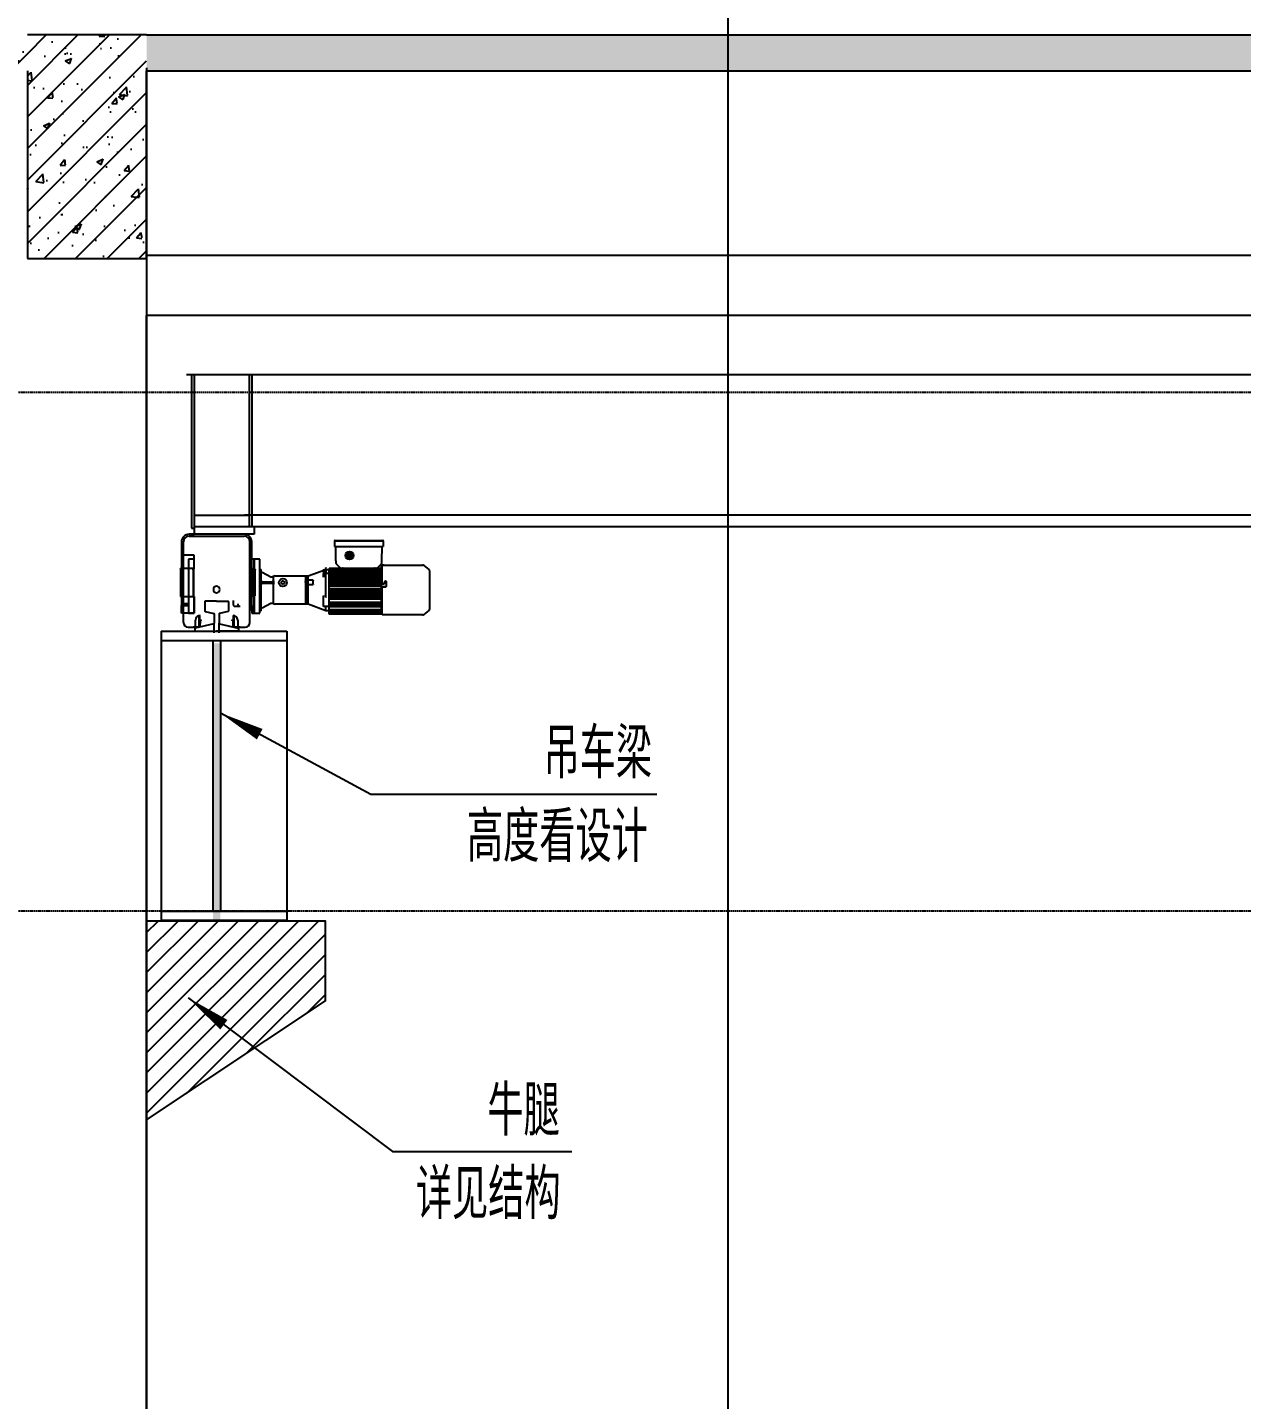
# Model space of a CAD drawing. Extents: x -1899985 to 1774885, y 556286 to 2175695.
# Drawn here: x -1665010 to -1660935, y 571119 to 575722 of the extents above; entities that cross this region are included whole.
import ezdxf

# ---------------------------------------------------------------- set-up
doc = ezdxf.new("R2010")
doc.units = 0
doc.header["$LTSCALE"] = 10
doc.header["$MEASUREMENT"] = 0
for name, pattern in [('20剖面图$0$__DASH', [0.35, 0.25, -0.1]), ('20剖面图$0$DASH', [0.35, 0.25, -0.1]), ('20剖面图$0$DOTE', [2.4200000000000004, 2, -0.2, 0.02, -0.2])]:
    doc.linetypes.add(name, pattern=pattern)
for name, color, linetype in [('20剖面图$0$06A-01-03', 7, 'Continuous'), ('20剖面图$0$5剖面线层', 2, 'Continuous'), ('20剖面图$0$A-AXIS-DOTE', 14, '20剖面图$0$DOTE'), ('20剖面图$0$A-HATCH-2', 251, 'Continuous'), ('20剖面图$0$A-LIN-V', 9, 'Continuous'), ('20剖面图$0$AS-COLN', 6, 'Continuous'), ('20剖面图$0$COLUMN', 9, 'Continuous'), ('20剖面图$0$FAG16-10.01MA1-被', 7, 'Continuous'), ('20剖面图$0$FAG16-10.02MA1-被', 7, 'Continuous'), ('20剖面图$0$FAG16-10MA1-端梁结构', 7, 'Continuous'), ('20剖面图$0$FAG16-20.02MA1-轴', 7, 'Continuous'), ('20剖面图$0$FHSGH10105-主梁-01', 7, 'Continuous'), ('20剖面图$0$FHSGH10105-主梁-02', 7, 'Continuous'), ('20剖面图$0$FHSGH10105-主梁-04', 7, 'Continuous'), ('20剖面图$0$FHSGH10105-主梁-06', 7, 'Continuous'), ('20剖面图$0$G80接口', 7, 'Continuous'), ('20剖面图$0$G80箱体', 7, 'Continuous'), ('20剖面图$0$PUB_HATCH', 8, 'Continuous'), ('20剖面图$0$PUB_TEXT', 7, 'Continuous'), ('20剖面图$0$六角头螺栓_M5-135', 7, 'Continuous'), ('20剖面图$0$后端盖', 7, 'Continuous'), ('20剖面图$0$建-引出', 3, 'Continuous'), ('20剖面图$0$接线盒', 7, 'Continuous'), ('20剖面图$0$接线盒盖', 7, 'Continuous'), ('20剖面图$0$机壳', 7, 'Continuous'), ('20剖面图$0$电机接线盒密封垫', 7, 'Continuous'), ('20剖面图$0$端盖', 7, 'Continuous'), ('20剖面图$0$连接板', 7, 'Continuous'), ('20剖面图$0$齿轴1', 7, 'Continuous'), ('A-LIN-V', 9, 'Continuous')]:
    doc.layers.add(name, color=color, linetype=linetype)
doc.styles.add('20剖面图$0$A-STANDARD', font='SIMPLEX', dxfattribs={"bigfont": 'GBCBIG'})
pattern_1 = [(45, (0, 0), (-53.03300858899107, 53.03300858899107), []), (49.99999999999999, (0, 0), (215.178054780226, -18.82564049477853), [22.5, -247.5]), (355, (0, 0), (-41.6254000839, 225.6576401100035), [18, -198]), (100.4514, (17.931504, -1.568802), (173.5528145142065, 206.8318626182861), [19.122057, -210.3426336]), (46.18420000000001, (0, 60), (320.1723145876933, -49.65570429870542), [33.75, -371.25]), (96.6356, (26.6810235, 55.86200789999999), (280.398811664611, 292.2353612701325), [28.6830864, -315.5139]), (351.1842, (0, 60), (280.3985835400882, 292.2355802775974), [27, -297]), (21, (30, 45), (179.0721156355385, -120.7856671996016), [22.5, -247.5]), (326.0000000000001, (30, 45), (72.99459957647451, 217.5450135140559), [18, -198]), (71.4514, (44.9226699, 34.9345182), (252.066788574447, 96.75914901298572), [19.122057, -210.3426336]), (37.50000000000001, (0, 0), (3.647956595187201, 99.86815614939344), [0, -195.6, 0, -201, 0, -198.75]), (7.499999999999999, (0, 0), (78.92086123264458, 118.3235135647081), [0, -114.6, 0, -191.1, 0, -75.75]), (327.5, (-66.9, 0), (160.1467308517227, -6.766461520313927), [0, -75, 0, -234, 0, -310.5]), (317.5, (-96.9, 0), (174.9558508027159, 30.03149469969532), [0, -97.5, 0, -155.4, 0, -220.5])]

# ---------------------------------------------------------------- blocks, each defined once
blk = doc.blocks.new('20剖面图$0$5555rrrrrrrrrrr')
at = {"layer": '20剖面图$0$5剖面线层'}
h = blk.add_hatch(color=252, dxfattribs=at)
h.dxf.hatch_style = 1
h.paths.add_polyline_path([(-1635930.519002906, 573985.9419777078, 0.9999999999999999), (-1635957.695288617, 573985.9419777076, 0.9999999999828652)])
at = {"layer": '20剖面图$0$5剖面线层', "true_color": 0xc5c7c4}
h = blk.add_hatch(color=9, dxfattribs=at)
h.dxf.hatch_style = 1
h.paths.add_polyline_path([(-1636377.427317013, 572759.8054038974), (-1636402.57268869, 572759.8054038974), (-1636402.572688691, 573690.8648725989), (-1636377.427317015, 573690.8648725991)])
at = {"layer": '20剖面图$0$A-HATCH-2'}
h = blk.add_hatch(dxfattribs=at)
h.set_pattern_fill('ANSI31', color=256, scale=30)
h.set_pattern_definition([(45, (27985.39967759955, 35.03928341169376), (-33.67596045400933, 33.67596045400933), [])])
h.paths.add_polyline_path([(-1636625.000003816, 572092.4913099371), (-1636025.000003816, 572492.4913099364), (-1636025.000003816, 572759.8054038974), (-1636625.000003817, 572759.8054038974)])
at = {"ltscale": 0.5}
for p, q in [((-1636429.918280371, 573830.9197209053), (-1636429.918280371, 573799.8454954065)), ((-1636390.000002834, 573832.4913066347), (-1636428.34669473, 573832.491306635)), ((-1636390.000002834, 573832.4913066347), (-1636351.653311115, 573832.4913066349)), ((-1636350.081725297, 573830.919720905), (-1636350.081725295, 573799.8454954064)), ((-1636428.700224502, 573798.3141893162), (-1636399.641758214, 573791.6055138777)), ((-1636398.423702347, 573790.0742077872), (-1636398.423702346, 573758.4949213413)), ((-1636381.576303322, 573790.074207787), (-1636381.576303322, 573758.4949213414)), ((-1636351.299781298, 573798.314189285), (-1636380.358247407, 573791.6055138885)), ((-1636463.597362562, 573740.9482050664), (-1636463.597362562, 573732.2965872255)), ((-1636463.59736258, 573740.948205036), (-1636463.59736258, 573732.2965871949)), ((-1636399.641758214, 573756.9636152508), (-1636462.379306693, 573742.4795111571)), ((-1636399.641758233, 573756.9636152204), (-1636462.379306711, 573742.4795111265)), ((-1636398.423702364, 573727.0742078022), (-1636398.423702364, 573758.4949213112)), ((-1636381.576303341, 573727.0742078022), (-1636381.57630334, 573758.4949213113)), ((-1636380.358247423, 573756.9636152432), (-1636317.620698976, 573742.4795111567)), ((-1636380.358247439, 573756.9636152133), (-1636317.620698993, 573742.4795111269)), ((-1636316.402643107, 573740.9482050664), (-1636316.402643107, 573732.296587225)), ((-1636316.402643124, 573740.9482050363), (-1636316.402643124, 573732.2965871951)), ((-1636575.737862324, 573732.2965871949), (-1636154.262143379, 573732.2965871956)), ((-1636575.737862324, 573732.2965871949), (-1636575.737862325, 573700.8648725987)), ((-1636575.737862325, 573700.8648725987), (-1636154.262143381, 573700.8648725994)), ((-1636575.737862325, 573700.8648725987), (-1636575.737862324, 572791.2371184931)), ((-1636463.597362562, 573732.2965872255), (-1636390.000002835, 573732.2965872252)), ((-1636463.59736258, 573732.2965871949), (-1636390.00000285, 573732.2965871951)), ((-1636402.572688691, 573700.8648725989), (-1636402.57268869, 572791.2371184933)), ((-1636316.402643107, 573732.296587225), (-1636390.000002835, 573732.2965872252)), ((-1636316.402643124, 573732.2965871951), (-1636390.00000285, 573732.2965871951)), ((-1636377.427317015, 573700.8648725991), (-1636377.427317013, 572791.2371184934)), ((-1636154.262143379, 573732.2965871956), (-1636154.262143381, 573700.8648725994)), ((-1636154.262143381, 573700.8648725994), (-1636154.262143378, 572791.2371184936)), ((-1636154.262143378, 572791.2371184936), (-1636575.737862324, 572791.2371184931)), ((-1636575.737862324, 572791.2371184931), (-1636575.737862322, 572759.8054038967)), ((-1636154.262143378, 572791.2371184936), (-1636154.262143378, 572759.8054038974)), ((-1636154.262143378, 572761.2371184935), (-1636575.737862324, 572761.2371184931))]:
    blk.add_line(p, q, dxfattribs=at)
blk.add_line((-1636260.750002868, 573851.2055923544), (-1636263.89286001, 573851.2055923544))
at = {"color": 6, "linetype": '20剖面图$0$DASH'}
blk.add_lwpolyline([(-1626650.000003816, 568562.4520265243), (-1636625.000003817, 568562.452026525), (-1636625.000003817, 574792.4913066351), (-1626650.000003817, 574792.4913066349)], close=True, dxfattribs=at)
blk.add_lwpolyline([(-1636498.101526206, 573824.4913066431), (-1636484.571431406, 573824.4913066432), (-1636484.571431406, 573816.7017359461), (-1636498.101526206, 573816.7017359462)], close=True)
at = {"ltscale": 0.5}
for centre, radius, start, end in [((-1636428.346694642, 573830.919720905), 1.571585729718208, 90, 180), ((-1636351.653311027, 573830.9197209035), 1.571585730882362, 0, 90), ((-1636428.34669464, 573799.8454954071), 1.5715857299264, 180, 257.0000001865174), ((-1636399.995288075, 573790.074207788), 1.571585728992613, 0, 77.00000024106791), ((-1636380.004717593, 573790.0742077887), 1.571585727622733, 102.9999980608059, 180), ((-1636351.653311024, 573799.8454954056), 1.571585728554055, 282.9999947486256, 0), ((-1636462.025776831, 573740.9482050664), 1.5715857304167, 102.999999786956, 180), ((-1636462.025776848, 573740.9482050353), 1.571585730882362, 102.9999998408648, 180), ((-1636399.995288077, 573758.4949213411), 1.571585729718208, 282.9999997863143, 0), ((-1636399.995288094, 573758.494921311), 1.571585729951039, 282.9999997867421, 0), ((-1636380.004717592, 573758.4949213419), 1.571585730446945, 180, 257.0000013630977), ((-1636380.004717609, 573758.494921312), 1.571585730918032, 180, 257.0000013911217), ((-1636317.974228837, 573740.9482050671), 1.571585729210796, 0, 77.0000002143275), ((-1636317.974228854, 573740.9482050368), 1.57158572915842, 0, 77.0000002406401)]:
    blk.add_arc(centre, radius, start, end, dxfattribs=at)
at = {"layer": '20剖面图$0$06A-01-03', "color": 7, "linetype": 'Continuous'}
for p, q in [((-1635834.500002919, 573953.9484494803), (-1635834.500002919, 573953.840298012)), ((-1635834.500002919, 573953.9484494803), (-1635827.428574349, 573953.9484494803)), ((-1635827.428574349, 573953.8402980121), (-1635834.500002919, 573953.840298012)), ((-1635834.500002919, 573953.840298012), (-1635834.500002919, 573953.0119408726)), ((-1635834.500002919, 573890.3569118485), (-1635834.500002919, 573953.0119408726)), ((-1635834.500002919, 573953.0119408726), (-1635823.50000292, 573953.0119408728)), ((-1635827.428574349, 573953.9484494803), (-1635827.428574349, 573953.8402980121)), ((-1635827.428574349, 573953.0119408728), (-1635827.428574349, 573953.8402980121)), ((-1635819.571431492, 573953.4561030612), (-1635819.571431492, 573953.9484494805)), ((-1635819.571431492, 573953.9484494805), (-1635698.931784231, 573953.9484494802)), ((-1635694.077472038, 573952.2695221219), (-1635677.217119314, 573939.0221021465)), ((-1635674.214288652, 573807.5672980733), (-1635674.214288651, 573932.8438866278)), ((-1635827.428574348, 573890.3569118486), (-1635834.500002919, 573890.3569118485)), ((-1635823.500002918, 573881.130629096), (-1635834.500002919, 573881.1306290962)), ((-1635834.500002919, 573880.9647990074), (-1635834.500002919, 573881.1306290962)), ((-1635834.500002918, 573786.46273522), (-1635834.500002919, 573880.9647990074)), ((-1635834.500002919, 573880.9647990074), (-1635823.500002918, 573880.9647990076)), ((-1635827.428574348, 573895.8689016942), (-1635827.428574348, 573890.3569118486)), ((-1635819.571431491, 573884.8694466647), (-1635819.571431492, 573895.8689016942)), ((-1635827.428574348, 573786.4627352202), (-1635834.500002918, 573786.46273522)), ((-1635698.93178423, 573786.4627352204), (-1635819.571431491, 573786.4627352203)), ((-1635677.217119315, 573801.3890825545), (-1635694.077472038, 573788.1416625786))]:
    blk.add_line(p, q, dxfattribs=at)
for centre, radius, start, end in [((-1635823.500002919, 574035.7638389447), 81.91167598834959, 267.2509786564029, 272.7490213435972), ((-1635698.931784231, 573946.0913066255), 7.857142854947597, 51.84277341181864, 90), ((-1635682.071431509, 573932.8438866277), 7.857142856375581, 0, 51.84277341473453), ((-1635823.500002919, 573895.8927514119), 3.928643821382334, 359.6521709215491, 180.3478290784513), ((-1635823.486136993, 573885.0453233318), 3.914718792387069, 269.7970580601892, 359.8507004778523), ((-1635823.485471812, 573884.8788235874), 3.914051553915312, 269.7872861563043, 359.8627359388706), ((-1635823.500002919, 573704.6473457965), 81.91167594748553, 87.25097865640286, 92.74902134359715), ((-1635698.931784231, 573794.3198780777), 7.857142857604826, 270, 308.1572265815545), ((-1635682.071431509, 573807.5672980731), 7.857142857043073, 308.1572266096532, 0)]:
    blk.add_arc(centre, radius, start, end, dxfattribs=at)
blk.add_open_spline([(-1635823.50000292, 573953.0119408728), (-1635823.414365797, 573953.0121512394), (-1635823.24325099, 573953.0125715815), (-1635822.987542439, 573953.0159898143), (-1635822.691567603, 573953.0223356771), (-1635822.358139098, 573953.0331945455), (-1635821.874375973, 573953.0555449006), (-1635821.304358806, 573953.0942745854), (-1635820.706080986, 573953.154769713), (-1635820.214159952, 573953.2255411912), (-1635819.909577742, 573953.2894118474), (-1635819.735763678, 573953.3413285605), (-1635819.642239128, 573953.3802819591), (-1635819.582516728, 573953.4188509372), (-1635819.575122043, 573953.4437009039), (-1635819.571431492, 573953.4561030612)], degree=3, knots=[0, 0, 0, 0, 0.0416593149098511, 0.083241067530129, 0.1249240575150765, 0.187526319420533, 0.2501710818783228, 0.3746220519237855, 0.4997922047535881, 0.6243275069190607, 0.7492999670382213, 0.8116298306906496, 0.8742110922727384, 0.9372210907533718, 1, 1, 1, 1], dxfattribs=at)
at = {"layer": '20剖面图$0$A-LIN-V'}
blk.add_line((-1636625.000003816, 573787.5076142632), (-1636625.000003816, 571244.5066518517), dxfattribs=at)
at = {"layer": '20剖面图$0$AS-COLN'}
blk.add_lwpolyline([(-1636625.000003816, 572092.4913099371), (-1636025.000003816, 572492.4913099364), (-1636025.000003816, 572759.8054038974), (-1636625.000003817, 572759.8054038974), (-1636625.000003816, 572092.4913099371)], dxfattribs=at)
at = {"layer": '20剖面图$0$FAG16-10.01MA1-被', "color": 7, "linetype": 'Continuous'}
for p, q in [((-1636335.000002841, 573835.0237476168), (-1636334.163295899, 573819.0584280771)), ((-1636449.322422659, 573784.5994323577), (-1636449.32242266, 573745.9198780807)), ((-1636445.836709789, 573749.058428047), (-1636445.836709789, 573785.1833013265)), ((-1636334.172631149, 573785.1837963026), (-1636334.172631149, 573749.2365548897)), ((-1636334.163295899, 573819.0584280771), (-1636330.677583028, 573815.9198781112)), ((-1636330.85595434, 573745.9198780812), (-1636330.85595434, 573784.6493288599)), ((-1636330.677583028, 573815.9198781112), (-1636311.428574272, 573815.919878111)), ((-1636449.32242266, 573745.9198780807), (-1636468.571431415, 573745.9198780808)), ((-1636445.836709789, 573749.058428047), (-1636449.32242266, 573745.9198780807)), ((-1636445.000002845, 573765.0237475864), (-1636445.836709789, 573749.058428047)), ((-1636334.172631149, 573749.2365548897), (-1636335.000002858, 573765.0237475869)), ((-1636330.85595434, 573745.9198780812), (-1636334.172631149, 573749.2365548897)), ((-1636311.428574291, 573745.9198780811), (-1636330.85595434, 573745.9198780812))]:
    blk.add_line(p, q, dxfattribs=at)
for centre, radius, start, end in [((-1636440.292177897, 573764.7770209357), 4.714285713433043, 90, 177.0000000004467), ((-1636339.707827808, 573764.777020935), 4.714285714435391, 3.000000012993765, 89.99999997331958)]:
    blk.add_arc(centre, radius, start, end, dxfattribs=at)
at = {"layer": '20剖面图$0$FAG16-10.02MA1-被', "color": 7, "linetype": 'Continuous'}
for p, q in [((-1636510.92143141, 573941.2687402152), (-1636510.92143141, 573942.3484494861)), ((-1636466.107145695, 573942.3484494861), (-1636510.92143141, 573942.3484494861)), ((-1636510.92143141, 573941.2687402152), (-1636510.921431408, 573848.0627352115)), ((-1636510.92143141, 573939.991306629), (-1636507.857145696, 573939.9913066293)), ((-1636469.250002838, 573939.2055923437), (-1636466.107145695, 573942.3484494861)), ((-1636469.250002838, 573938.1978636909), (-1636469.250002838, 573939.2055923437)), ((-1636469.250002838, 573938.1978636909), (-1636469.250002837, 573851.2055923541)), ((-1636466.107145695, 573942.3484494861), (-1636466.107145695, 573941.2687402152)), ((-1636466.107145695, 573848.0627352115), (-1636466.107145695, 573941.2687402152)), ((-1636272.14286001, 573939.99130663), (-1636269.078574296, 573939.9913066297)), ((-1636269.078574296, 573941.2687402158), (-1636269.078574296, 573942.3484494867)), ((-1636269.078574296, 573942.3484494867), (-1636263.892860011, 573942.3484494865)), ((-1636269.078574296, 573941.2687402158), (-1636269.078574295, 573848.0627352119)), ((-1636263.892860011, 573941.2687402157), (-1636263.892860011, 573942.3484494865)), ((-1636263.892860011, 573942.3484494865), (-1636260.750002869, 573939.205592344)), ((-1636263.892860011, 573941.2687402157), (-1636263.89286001, 573848.0627352119)), ((-1636260.750002869, 573939.205592344), (-1636260.750002869, 573938.1978636913)), ((-1636260.750002868, 573851.2055923544), (-1636260.750002869, 573938.1978636913)), ((-1636507.857145695, 573850.4198780684), (-1636510.921431408, 573850.4198780684)), ((-1636510.921431408, 573848.0627352115), (-1636466.107145695, 573848.0627352115)), ((-1636466.107145695, 573848.0627352115), (-1636469.250002837, 573851.2055923541)), ((-1636269.078574295, 573850.4198780687), (-1636272.142860009, 573850.419878069)), ((-1636263.89286001, 573848.0627352119), (-1636269.078574295, 573848.0627352119))]:
    blk.add_line(p, q, dxfattribs=at)
at = {"layer": '20剖面图$0$FAG16-10MA1-端梁结构', "color": 7, "linetype": 'Continuous'}
for p, q in [((-1636297.285717149, 574057.3484494672), (-1636482.714288556, 574057.3484494669)), ((-1636507.857145696, 574032.2055923267), (-1636507.857145695, 573818.2055923579)), ((-1636501.57143141, 573761.6341637931), (-1636501.57143141, 574032.2055923267)), ((-1636482.714288556, 574051.0627351821), (-1636297.285717149, 574051.062735182)), ((-1636278.428574294, 573761.6341637936), (-1636278.428574295, 574032.2055923273)), ((-1636272.142860009, 573818.2055923586), (-1636272.14286001, 574032.2055923273)), ((-1636264.285717152, 573974.0627351912), (-1636272.142860009, 573974.0627351915)), ((-1636264.285717154, 573942.6341637663), (-1636264.285717152, 573974.0627351912)), ((-1636264.285717154, 573942.6341637663), (-1636264.285717154, 573942.3484494865)), ((-1636465.714288551, 573824.4913066427), (-1636465.714288552, 573848.0627352115)), ((-1636264.285717152, 573848.0627352119), (-1636264.285717152, 573824.4913066432)), ((-1636507.857145697, 573793.062735218), (-1636507.857145695, 573818.2055923579)), ((-1636465.714288553, 573793.062735218), (-1636507.857145697, 573793.062735218)), ((-1636465.714288551, 573824.4913066427), (-1636465.714288553, 573793.062735218)), ((-1636272.142860009, 573818.2055923586), (-1636272.142860009, 573793.0627352187)), ((-1636272.142860009, 573793.0627352187), (-1636264.285717154, 573793.0627352184)), ((-1636264.285717154, 573793.0627352184), (-1636264.285717152, 573824.4913066432)), ((-1636485.857145699, 573745.9198780807), (-1636468.571431415, 573745.9198780808)), ((-1636460.714288559, 573753.777020937), (-1636460.714288558, 573769.4913066495)), ((-1636319.285717146, 573769.4913066498), (-1636319.285717146, 573753.7770209373)), ((-1636311.428574291, 573745.9198780811), (-1636294.142860007, 573745.919878081))]:
    blk.add_line(p, q, dxfattribs=at)
for centre, radius, start, end in [((-1636482.714288556, 574032.2055923266), 25.14285714016296, 90, 180), ((-1636297.285717148, 574032.2055923273), 25.14285713958088, 0, 90), ((-1636482.714288557, 574032.2055923269), 18.85714285471477, 90, 180), ((-1636297.285717149, 574032.2055923269), 18.85714285506401, 0, 90), ((-1636390.000002851, 573871.6341637805), 10.99999999837019, 0, 180), ((-1636390.000002851, 573871.6341637805), 10.99999999860302, 180, 0), ((-1636482.714288555, 573818.2055923578), 25.14285713948425, 180, 221.4096221076949), ((-1636445.000002846, 573769.4913066502), 15.71428571175784, 90, 180), ((-1636335.000002858, 573769.4913066503), 15.7142857122235, 0, 90), ((-1636311.428574271, 573823.7770209685), 7.857142857043073, 180, 270), ((-1636297.285717151, 573818.2055923588), 25.14285714179277, 318.5903778926209, 0), ((-1636485.857145698, 573761.6341637936), 15.71428571268916, 180, 270), ((-1636468.571431415, 573753.7770209368), 7.857142855878919, 270, 0), ((-1636311.428574291, 573753.7770209364), 7.857142855413258, 180, 270), ((-1636294.142860006, 573761.6341637936), 15.71428571268916, 270, 0)]:
    blk.add_arc(centre, radius, start, end, dxfattribs=at)
at = {"layer": '20剖面图$0$FAG16-20.02MA1-轴', "color": 7, "linetype": 'Continuous'}
for p, q in [((-1636484.571431406, 573974.0627351907), (-1636484.571431408, 573942.6341637659)), ((-1636465.714288551, 573974.0627351907), (-1636484.571431406, 573974.0627351907)), ((-1636264.285717152, 573974.0627351912), (-1636264.285717154, 573942.6341637663)), ((-1636245.428574297, 573974.0627351913), (-1636264.285717152, 573974.0627351912)), ((-1636245.4285743, 573942.634163766), (-1636245.428574297, 573974.0627351913)), ((-1636484.571431408, 573942.6341637659), (-1636484.571431406, 573824.4913066429)), ((-1636264.285717154, 573942.3484494865), (-1636264.285717154, 573942.6341637663)), ((-1636245.428574297, 573824.4913066435), (-1636245.4285743, 573942.634163766)), ((-1636465.714288552, 573848.0627352115), (-1636465.714288551, 573824.4913066427)), ((-1636264.285717152, 573824.4913066432), (-1636264.285717152, 573848.0627352119)), ((-1636484.571431406, 573824.4913066429), (-1636484.571431407, 573793.062735218)), ((-1636484.571431407, 573793.062735218), (-1636465.714288553, 573793.062735218)), ((-1636465.714288553, 573793.062735218), (-1636465.714288551, 573824.4913066427)), ((-1636264.285717152, 573824.4913066432), (-1636264.285717154, 573793.0627352184)), ((-1636264.285717154, 573793.0627352184), (-1636245.428574299, 573793.0627352187)), ((-1636245.428574299, 573793.0627352187), (-1636245.428574297, 573824.4913066435))]:
    blk.add_line(p, q, dxfattribs=at)
at = {"layer": '20剖面图$0$FHSGH10105-主梁-01', "color": 7, "linetype": 'Continuous'}
for p, q in [((-1636474.750002838, 574592.4913066329), (-1636474.750002836, 574234.5270208745)), ((-1636465.714288553, 574592.4913066326), (-1636465.714288552, 574234.5270208743)), ((-1636474.750002836, 574234.5270208745), (-1636474.750002838, 574077.3841637503)), ((-1636465.714288552, 574234.5270208743), (-1636465.714288553, 574077.3841637499)), ((-1636474.750002838, 574077.3841637503), (-1636465.714288553, 574077.3841637499))]:
    blk.add_line(p, q, dxfattribs=at)
at = {"layer": '20剖面图$0$FHSGH10105-主梁-02', "color": 7, "linetype": 'Continuous'}
for p, q in [((-1636280.000002865, 574234.9198780175), (-1636280.000002866, 574592.4913066328)), ((-1636270.964288581, 574234.9198780176), (-1636270.964288582, 574592.4913066329)), ((-1636280.000002866, 574082.4913066069), (-1636280.000002865, 574234.9198780175)), ((-1636270.964288582, 574082.491306607), (-1636270.964288581, 574234.9198780176)), ((-1636270.964288582, 574082.491306607), (-1636280.000002866, 574082.4913066069))]:
    blk.add_line(p, q, dxfattribs=at)
at = {"layer": '20剖面图$0$FHSGH10105-主梁-04', "color": 7, "linetype": 'Continuous'}
blk.add_line((-1626775.250004795, 574592.4913066329), (-1636490.714288532, 574592.4913066351), dxfattribs=at)
at = {"layer": '20剖面图$0$FHSGH10105-主梁-06', "color": 7, "linetype": 'Continuous'}
for p, q in [((-1636465.714288552, 574121.7770208876), (-1636280.000002866, 574121.7770208882)), ((-1626979.035719051, 574121.7770208883), (-1636295.964288561, 574121.7770209183)), ((-1626985.714290478, 574082.4913066069), (-1636289.285717133, 574082.4913066371))]:
    blk.add_line(p, q, dxfattribs=at)
at = {"layer": '20剖面图$0$G80接口', "color": 7, "linetype": 'Continuous'}
for p, q in [((-1636090.64286003, 573822.9198780725), (-1636090.642860031, 573917.4913066269)), ((-1636090.642860031, 573917.4913066269), (-1636082.785717175, 573917.4913066272)), ((-1636082.785717175, 573917.4913066272), (-1636023.071431468, 573939.4913066244)), ((-1636082.785717174, 573903.0627352059), (-1636082.785717175, 573917.4913066272)), ((-1636030.928574324, 573940.3633491421), (-1636030.928574324, 573938.132204971)), ((-1636030.928574324, 573940.3633491421), (-1636030.928574323, 573913.5085265127)), ((-1636030.928574323, 573925.8877879386), (-1636030.928574323, 573925.3484494832)), ((-1636030.928574323, 573924.5567373785), (-1636030.928574323, 573925.3484494832)), ((-1636012.071431468, 573925.348449483), (-1636030.928574323, 573925.3484494832)), ((-1636030.928574323, 573915.5941122886), (-1636030.928574323, 573924.5567373785)), ((-1636023.071431467, 573846.5469225424), (-1636023.071431468, 573943.8642621575)), ((-1636023.071431468, 573939.4913066244), (-1636023.071431467, 573925.9652962178)), ((-1636023.071431468, 573939.4913066244), (-1636012.071431469, 573939.4913066243)), ((-1636012.071431469, 573936.9276115396), (-1636012.071431469, 573941.7848924036)), ((-1636012.071431468, 573934.0848348561), (-1636012.071431468, 573927.0834451608)), ((-1636012.071431469, 573922.9570413518), (-1636012.071431469, 573929.302803078)), ((-1636012.071431468, 573915.5941122883), (-1636012.071431468, 573924.5567373785)), ((-1636012.071431468, 573908.1860545428), (-1636012.071431469, 573916.9796129122)), ((-1636065.817512526, 573903.062735206), (-1636082.785717174, 573903.0627352059)), ((-1636082.785717174, 573887.3484494934), (-1636082.785717174, 573903.0627352059)), ((-1636065.817512527, 573887.3484494934), (-1636082.785717174, 573887.3484494934)), ((-1636082.785717173, 573822.9198780725), (-1636082.785717174, 573887.3484494934)), ((-1636030.928574323, 573913.5085265127), (-1636030.928574323, 573915.5941122886)), ((-1636012.071431469, 573900.0829678744), (-1636012.071431468, 573909.884781984)), ((-1636012.071431468, 573891.2770209216), (-1636012.071431468, 573899.1347297437)), ((-1636012.071431467, 573873.4315717872), (-1636012.071431468, 573881.8529524452)), ((-1636030.928574324, 573852.2789797286), (-1636030.928574323, 573850.0478355575)), ((-1636030.928574323, 573826.9026581871), (-1636030.928574323, 573850.0478355575)), ((-1636030.928574323, 573824.8170724112), (-1636030.928574323, 573826.9026581871)), ((-1636030.928574322, 573815.8544473212), (-1636030.928574323, 573824.8170724112)), ((-1636012.071431467, 573860.475308799), (-1636012.071431467, 573867.4541433475)), ((-1636012.071431469, 573848.6262922956), (-1636012.071431469, 573853.48357316)), ((-1636012.071431469, 573830.5264027152), (-1636012.071431469, 573840.3282168249)), ((-1636012.071431469, 573815.8544473209), (-1636012.071431469, 573824.8170724111)), ((-1636082.785717173, 573822.9198780725), (-1636090.64286003, 573822.9198780725)), ((-1636023.071431467, 573800.9198780754), (-1636082.785717173, 573822.9198780725)), ((-1636030.928574322, 573815.0627352166), (-1636030.928574322, 573815.8544473212)), ((-1636030.928574322, 573815.0627352166), (-1636030.928574322, 573814.5233967615)), ((-1636012.071431469, 573815.0627352163), (-1636030.928574322, 573815.0627352166)), ((-1636023.071431467, 573800.9198780754), (-1636023.071431467, 573814.4458884819)), ((-1636012.071431469, 573800.9198780751), (-1636023.071431467, 573800.9198780754))]:
    blk.add_line(p, q, dxfattribs=at)
for centre, radius, start, end in [((-1634454.661795615, 574446.1055438112), 1646.818865155288, 197.6874917172645, 197.7470556261615), ((-1636023.939375704, 573943.87082139), 0.8679690203001483, 359.5670122937499, 17.36443373476159), ((-1636023.41101772, 573925.96369574), 0.3395900248015122, 332.0769429260456, 0.2700343310165182), ((-1636037.523621328, 573895.2055923496), 29.36458705666409, 164.4801591785144, 195.5198408214142), ((-1634454.184235217, 573344.1530731603), 1647.320204140407, 162.2529534379293, 162.312499209129), ((-1636023.939375704, 573846.5403633097), 0.8679690219232392, 342.6355662893774, 0.432987720793698), ((-1636023.411017713, 573814.4474889613), 0.3395900182875971, 359.7299654084669, 27.92305725551624)]:
    blk.add_arc(centre, radius, start, end, dxfattribs=at)
for points, knots in [([(-1636023.110963699, 573925.8046706812), (-1636023.130818049, 573925.7670146239), (-1636023.171063623, 573925.6965409219), (-1636023.232983284, 573925.6048338686), (-1636023.296419301, 573925.5268350696), (-1636023.361358672, 573925.4624444728), (-1636023.405659196, 573925.4286479694), (-1636023.433668141, 573925.4104374403), (-1636023.439289986, 573925.406938834), (-1636023.450540795, 573925.4002500108), (-1636023.467429472, 573925.3906774484), (-1636023.506923189, 573925.3715515713), (-1636023.540922479, 573925.3606199599), (-1636023.575019757, 573925.3533209465), (-1636023.592092917, 573925.3505803797), (-1636023.61205468, 573925.3489802756), (-1636023.621332677, 573925.3486095077), (-1636023.624902749, 573925.348526662), (-1636023.625973867, 573925.3485053955), (-1636023.626331207, 573925.3484989051), (-1636023.627035184, 573925.3484872764), (-1636023.628795131, 573925.3484611122), (-1636023.630555087, 573925.3484494832), (-1636023.631963061, 573925.3484494832)], [0, 0, 0, 0, 0.1249999999999971, 0.2499999999999952, 0.3749999999999932, 0.4999999999999904, 0.6249999999999875, 0.6249999999999875, 0.6562499999999944, 0.6562499999999944, 0.687500000000001, 0.7499999999999969, 0.8749999999999939, 0.8749999999999939, 0.9374999999999915, 0.9687499999999915, 0.984375, 0.9882812499999912, 0.9882812499999912, 0.9902343749999868, 0.9902343749999868, 0.9921874999999823, 1, 1, 1, 1]), ([(-1636023.110963698, 573814.6065140185), (-1636023.130790839, 573814.64411847), (-1636023.171011437, 573814.7145601851), (-1636023.232986203, 573814.8063634651), (-1636023.296575195, 573814.8845384134), (-1636023.340039535, 573814.9275962706), (-1636023.373043701, 573814.9564550786), (-1636023.384118193, 573814.9655058316), (-1636023.406381325, 573814.9824318709), (-1636023.439838649, 573815.0059759826), (-1636023.495909691, 573815.0361065146), (-1636023.54109146, 573815.0506087171), (-1636023.575099769, 573815.0578769507), (-1636023.592134446, 573815.0606081869), (-1636023.612061976, 573815.0622046095), (-1636023.621326579, 573815.0625749443), (-1636023.624891901, 573815.0626577961), (-1636023.626318192, 573815.0626861667), (-1636023.628435235, 573815.0627211994), (-1636023.630551927, 573815.0627352166), (-1636023.631963059, 573815.0627352166)], [0, 0, 0, 0, 0.1250000000000148, 0.2500000000000216, 0.3750000000000293, 0.5000000000000361, 0.5000000000000361, 0.5625000000000373, 0.5625000000000373, 0.6250000000000387, 0.7500000000000409, 0.8750000000000433, 0.8750000000000433, 0.937500000000049, 0.9687500000000419, 0.9843750000000429, 0.9882812500000387, 0.9882812500000387, 0.9921875000000259, 1, 1, 1, 1])]:
    blk.add_open_spline(points, degree=3, knots=knots, dxfattribs=at)
at = {"layer": '20剖面图$0$G80箱体', "color": 7, "linetype": 'Continuous'}
for p, q in [((-1636245.4285743, 573939.4913066237), (-1636240.714288585, 573939.4913066239)), ((-1636240.714288585, 573800.9198780747), (-1636240.714288585, 573939.4913066239)), ((-1636240.714288584, 573931.6341637677), (-1636237.571431442, 573929.9879052646)), ((-1636237.571431442, 573929.9879052646), (-1636207.714288588, 573914.348449484)), ((-1636194.357145732, 573917.4913066265), (-1636090.642860031, 573917.4913066269)), ((-1636090.642860031, 573917.4913066269), (-1636090.64286003, 573822.9198780725)), ((-1636237.571431441, 573897.562735206), (-1636207.714288588, 573897.5627352064)), ((-1636237.571431442, 573892.8484494926), (-1636207.714288588, 573892.8484494925)), ((-1636207.714288588, 573914.348449484), (-1636203.166224889, 573914.3484494842)), ((-1636207.714288588, 573897.5627352064), (-1636203.166224889, 573897.5627352064)), ((-1636207.714288588, 573897.5627352064), (-1636207.714288588, 573892.8484494925)), ((-1636207.714288588, 573892.8484494925), (-1636203.166224889, 573892.8484494925)), ((-1636199.675074813, 573914.3484494842), (-1636203.166224889, 573914.3484494842)), ((-1636200.642860017, 573910.9760264289), (-1636200.642860017, 573900.7055923487)), ((-1636200.642860017, 573889.7055923501), (-1636200.642860017, 573829.4351582701)), ((-1636199.675074813, 573900.5758451209), (-1636199.675074813, 573889.835339578)), ((-1636237.571431441, 573810.4232794341), (-1636207.714288587, 573826.0627352146)), ((-1636207.714288587, 573826.0627352146), (-1636203.166224889, 573826.0627352146)), ((-1636203.166224889, 573826.0627352146), (-1636199.675074812, 573826.0627352146)), ((-1636240.714288585, 573800.9198780747), (-1636245.428574299, 573800.9198780747)), ((-1636237.571431441, 573810.4232794341), (-1636240.714288585, 573808.7770209312)), ((-1636090.64286003, 573822.9198780725), (-1636194.357145731, 573822.9198780725))]:
    blk.add_line(p, q, dxfattribs=at)
for radius in [13.35714285556731, 5.434785713644651]:
    blk.add_circle((-1636167.642860021, 573895.2055923495), radius, dxfattribs=at)
for centre, radius, start, end in [((-1636194.357145732, 573911.2055923409), 6.28571428585076, 90, 149.5894356031881), ((-1636237.571431441, 573900.7055923492), 3.142857142724097, 180, 270), ((-1636237.571431441, 573889.7055923493), 3.142857143655419, 90.00000002668041, 180), ((-1636194.290474886, 573910.9781549849), 6.352385488027458, 147.9569892627842, 180.0191986583665), ((-1636194.290501068, 573829.4330222005), 6.352359308489379, 179.9807334931513, 212.0430785815371), ((-1636194.357145731, 573829.2055923573), 6.285714285331778, 210.389288390439, 270)]:
    blk.add_arc(centre, radius, start, end, dxfattribs=at)
for points, degree, knots in [([(-1636200.642860017, 573900.7055923487), (-1636200.642860017, 573900.2941933109), (-1636200.724660177, 573899.8829561408), (-1636201.039531368, 573899.1227898393), (-1636201.272478512, 573898.7741598004), (-1636201.854284612, 573898.1923537017), (-1636202.20291465, 573897.959406557), (-1636202.963080952, 573897.6445353654), (-1636203.374318121, 573897.5627352064), (-1636203.78571716, 573897.5627352064)], 3, [0, 0, 0, 0, 0.25, 0.25, 0.5, 0.5, 0.75, 0.75, 1, 1, 1, 1]), ([(-1636203.78571716, 573892.8484494925), (-1636203.374318122, 573892.8484494925), (-1636202.963080952, 573892.7666493335), (-1636202.20291465, 573892.4517781419), (-1636201.854284612, 573892.2188309972), (-1636201.272478512, 573891.6370248982), (-1636201.039531368, 573891.2883948596), (-1636200.724660176, 573890.5282285579), (-1636200.642860017, 573890.116991388), (-1636200.642860017, 573889.7055923501)], 3, [0, 0, 0, 0, 0.2499999999999999, 0.2499999999999999, 0.5, 0.5, 0.75, 0.75, 1, 1, 1, 1]), ([(-1636203.166224889, 573897.5627352064), (-1636202.530621496, 573897.5627352064), (-1636201.924583426, 573897.78022377), (-1636201.318936644, 573897.9975719131), (-1636200.828059259, 573898.4021430276), (-1636200.581572381, 573898.6052924783), (-1636200.379502875, 573898.8458464149), (-1636200.172490595, 573899.0922844867), (-1636200.02189442, 573899.3678343608), (-1636199.868129724, 573899.6491817622), (-1636199.7805668, 573899.9497130349), (-1636199.690552296, 573900.2586585546), (-1636199.675074813, 573900.5758451209)], 2, [0, 0, 0, 0.25, 0.25, 0.5, 0.5, 0.625, 0.625, 0.75, 0.75, 0.875, 0.875, 1, 1, 1]), ([(-1636199.675074813, 573889.835339578), (-1636199.705735133, 573890.4636744175), (-1636200.02145071, 573891.0425379915), (-1636200.170735902, 573891.3162519486), (-1636200.378216332, 573891.5638049954), (-1636200.579446365, 573891.803900448), (-1636200.82779256, 573892.0088221004), (-1636201.316383869, 573892.4119808361), (-1636201.92254053, 573892.6302264672), (-1636202.528634407, 573892.8484494925), (-1636203.166224889, 573892.8484494925)], 2, [0, 0, 0, 0.25, 0.25, 0.375, 0.375, 0.5, 0.5, 0.75, 0.75, 1, 1, 1])]:
    blk.add_open_spline(points, degree=degree, knots=knots, dxfattribs=at)
at = {"layer": '20剖面图$0$六角头螺栓_M5-135', "color": 7, "linetype": 'Continuous'}
for p, q in [((-1636012.071431468, 573918.026567308), (-1635992.742860042, 573918.0265673083)), ((-1635992.742860042, 573918.0265673083), (-1635837.64286006, 573918.0265673088)), ((-1635992.742860041, 573822.3846173916), (-1636012.071431469, 573822.3846173913)), ((-1635837.64286006, 573822.3846173916), (-1635992.742860041, 573822.3846173916))]:
    blk.add_line(p, q, dxfattribs=at)
at = {"layer": '20剖面图$0$后端盖', "color": 7, "linetype": 'Continuous'}
for p, q in [((-1635837.642860061, 573951.0165769489), (-1635837.642860061, 573951.277020909)), ((-1635837.642860061, 573951.277020909), (-1635834.500002919, 573951.277020909)), ((-1635837.642860061, 573951.0165769489), (-1635837.642860062, 573949.7358885376)), ((-1635837.642860062, 573949.7358885376), (-1635837.642860062, 573941.9419777129)), ((-1635837.642860061, 573942.6122892096), (-1635837.642860061, 573936.9276115398)), ((-1635837.642860061, 573934.0848348564), (-1635837.64286006, 573927.0834451608)), ((-1635837.642860061, 573930.5689341823), (-1635837.642860061, 573922.9570413522)), ((-1635837.64286006, 573925.7457950022), (-1635834.500002919, 573925.7457950022)), ((-1635837.64286006, 573925.3618667929), (-1635837.64286006, 573914.6758710598)), ((-1635837.642860061, 573916.9796129124), (-1635837.642860061, 573908.5582322548)), ((-1635837.642860061, 573903.3356240615), (-1635837.642860061, 573903.4922100572)), ((-1635837.642860061, 573903.3356240615), (-1635837.642860061, 573900.0829678752)), ((-1635837.642860061, 573902.6341517507), (-1635837.642860061, 573887.7770329497)), ((-1635837.642860061, 573881.8529524456), (-1635837.64286006, 573873.4315717877)), ((-1635837.642860059, 573867.454143348), (-1635837.642860059, 573859.8422505182)), ((-1635837.64286006, 573853.4835731606), (-1635837.64286006, 573847.7988954906)), ((-1635837.64286006, 573839.7718932219), (-1635837.64286006, 573837.0755606389)), ((-1635837.64286006, 573836.9189746429), (-1635837.64286006, 573837.0755606389)), ((-1635837.64286006, 573825.7353136404), (-1635837.64286006, 573815.0493179072)), ((-1635834.500002916, 573814.6653896982), (-1635837.64286006, 573814.6653896982)), ((-1635837.64286006, 573789.3946077515), (-1635837.64286006, 573789.1341637911)), ((-1635834.500002919, 573789.1341637913), (-1635837.64286006, 573789.1341637911))]:
    blk.add_line(p, q, dxfattribs=at)
blk.add_circle((-1635823.499998872, 573895.205581167), 2.547208702559536, dxfattribs=at)
at = {"layer": '20剖面图$0$建-引出'}
for p, q in [((-1636377.427317014, 573457.6579560573), (-1635872.889921456, 573185.6813191181)), ((-1635872.889921456, 573185.6813191181), (-1634912.889921456, 573185.6813191181)), ((-1636485.581717009, 572502.1284807475), (-1635799.652012922, 571986.8615943912)), ((-1635799.652012922, 571986.8615943912), (-1635198.006977102, 571986.8615943912))]:
    blk.add_line(p, q, dxfattribs=at)
for points in [[(-1636377.427317014, 573457.6579560573, 0, 40, 0), (-1636245.389728866, 573386.4815883782, 0, 0, 0)], [(-1636485.581717009, 572502.1284807475, 0, 40, 0), (-1636365.65053806, 572412.0367923633, 0, 0, 0)]]:
    blk.add_lwpolyline(points, format="xyseb", dxfattribs=at)
at = {"layer": '20剖面图$0$接线盒', "color": 7, "linetype": 'Continuous'}
for p, q in [((-1635989.607967207, 573968.3119286188), (-1635990.450573919, 574016.5848348466)), ((-1635835.749181467, 573968.3119286194), (-1635834.906574754, 574016.584834847)), ((-1635989.607967207, 573968.3119286188), (-1635989.458086787, 573959.7252849912)), ((-1635835.89906189, 573959.7252849917), (-1635835.749181467, 573968.3119286194)), ((-1635988.518566004, 573957.5384911429), (-1635974.246535963, 573943.5134062838)), ((-1635973.595458202, 573943.5134062838), (-1635974.246535963, 573943.5134062838)), ((-1635973.595458202, 573943.5134062838), (-1635967.331078268, 573943.5134062837)), ((-1635965.767307635, 573943.5134062837), (-1635967.331078268, 573943.5134062837)), ((-1635965.767307635, 573943.5134062837), (-1635859.589841041, 573943.5134062839)), ((-1635858.026070408, 573943.5134062838), (-1635859.589841041, 573943.5134062839)), ((-1635858.026070408, 573943.5134062838), (-1635851.761690475, 573943.513406284)), ((-1635851.110612712, 573943.513406284), (-1635851.761690475, 573943.513406284)), ((-1635851.110612712, 573943.513406284), (-1635836.838582673, 573957.5384911434))]:
    blk.add_line(p, q, dxfattribs=at)
blk.add_circle((-1635944.107145763, 573985.9419777073), 13.58814285553983, dxfattribs=at)
for centre, radius, start, end in [((-1635986.315708317, 573959.7801354113), 3.142857142531517, 180.999999997606, 225.4999999960269), ((-1635839.04144036, 573959.7801354114), 3.142857141355236, 314.4999999773801, 359.0000000083597)]:
    blk.add_arc(centre, radius, start, end, dxfattribs=at)
at = {"layer": '20剖面图$0$接线盒盖', "color": 7, "linetype": 'Continuous'}
for p, q in [((-1635994.077182728, 574034.6699760208), (-1635994.392860041, 574016.5848348466)), ((-1635994.392860041, 574016.5848348466), (-1635986.536913866, 574016.5848348466)), ((-1635993.291588112, 574035.9919777012), (-1635993.291588112, 574036.5417430634)), ((-1635993.291588112, 574035.9919777012), (-1635993.291588112, 574035.4419777014)), ((-1635993.291588112, 574035.4419777014), (-1635986.221236554, 574035.4419777014)), ((-1635993.27238754, 574036.5419777011), (-1635832.084761135, 574036.5419777018)), ((-1635986.536913866, 574016.5848348466), (-1635838.820234807, 574016.584834847)), ((-1635986.221236554, 574035.4419777014), (-1635839.135912121, 574035.4419777018)), ((-1635839.135912121, 574035.4419777018), (-1635832.065560564, 574035.4419777018)), ((-1635838.820234807, 574016.584834847), (-1635830.964288632, 574016.584834847)), ((-1635832.065560564, 574035.9919789527), (-1635831.308187487, 574035.8757623244)), ((-1635831.279965946, 574034.6699760214), (-1635830.964288632, 574016.584834847))]:
    blk.add_line(p, q, dxfattribs=at)
for centre, radius, start, end in [((-1635993.269038194, 574035.7524544379), 0.7896106845663893, 91.63649103050234, 171.0157322401115), ((-1635993.272387546, 574035.7562639411), 0.7857137602988754, 89.99999954643275, 91.40028209452245), ((-1635832.084761129, 574035.7562640558), 0.7857136459788308, 88.59971779872397, 90.00000045356725), ((-1635837.053213199, 574036.2668603827), 4.995221647198062, 356.8454698736483, 3.154530125077794), ((-1635832.089561578, 574035.7508042073), 0.7913029276260051, 9.085881962023917, 88.26189480857126), ((-1635832.065613101, 574034.6562099528), 0.7857677505918166, 1.003830946628719, 89.99616917100727), ((-1635832.084215937, 574035.7563099079), 0.7851683606928822, 0.9973022409390452, 8.750756051213873)]:
    blk.add_arc(centre, radius, start, end, dxfattribs=at)
blk.add_open_spline([(-1635993.291588112, 574035.4419777014), (-1635993.49500208, 574035.4419777014), (-1635993.697217428, 574035.359249218), (-1635993.987387638, 574035.0740997477), (-1635994.073632666, 574034.8733590087), (-1635994.077182728, 574034.6699760208)], degree=3, knots=[0, 0, 0, 0, 0.5, 0.5, 1, 1, 1, 1], dxfattribs=at)
at = {"layer": '20剖面图$0$机壳', "color": 7, "linetype": 'Continuous'}
for p, q in [((-1636012.071431469, 573938.79912057), (-1636012.071431469, 573941.9419777123)), ((-1635837.642860062, 573941.9419777129), (-1636012.071431469, 573941.9419777123)), ((-1636012.071431469, 573941.7848924036), (-1636012.071431469, 573897.9899576645)), ((-1635837.642860061, 573940.9574763151), (-1636012.071431469, 573940.9574763146)), ((-1636012.071431468, 573934.0848348561), (-1636012.071431469, 573938.79912057)), ((-1635837.642860062, 573938.7991205705), (-1636012.071431469, 573938.79912057)), ((-1636012.071431469, 573934.6835032618), (-1636012.071431469, 573936.9276115396)), ((-1635837.642860061, 573936.9276115398), (-1636012.071431469, 573936.9276115396)), ((-1636012.071431469, 573929.9358759003), (-1636012.071431469, 573934.6835032618)), ((-1635837.642860061, 573934.683503262), (-1636012.071431469, 573934.6835032618)), ((-1635837.642860061, 573934.0848348564), (-1636012.071431468, 573934.0848348561)), ((-1635837.642860061, 573929.3028030787), (-1636012.071431469, 573929.302803078)), ((-1636012.071431468, 573922.9358776635), (-1636012.071431468, 573927.0834451605)), ((-1635837.64286006, 573927.0834451608), (-1636012.071431468, 573927.0834451604)), ((-1636012.071431469, 573920.6054115506), (-1636012.071431469, 573922.9570413519)), ((-1635837.642860061, 573922.9570413522), (-1636012.071431469, 573922.9570413519)), ((-1635837.64286006, 573922.935877664), (-1636012.071431468, 573922.9358776637)), ((-1636012.071431469, 573917.406210535), (-1636012.071431469, 573920.6054115507)), ((-1635837.642860061, 573920.6054115511), (-1636012.071431469, 573920.6054115505)), ((-1635837.64286006, 573919.6001573269), (-1636012.071431468, 573919.6001573261)), ((-1636012.071431468, 573912.638263775), (-1636012.071431468, 573917.3800386692)), ((-1635837.64286006, 573917.3800386694), (-1636012.071431468, 573917.3800386692)), ((-1635837.642860061, 573916.9796129124), (-1636012.071431469, 573916.9796129122)), ((-1635837.642860061, 573897.9899576651), (-1635837.642860061, 573942.6122892096)), ((-1635837.642860062, 573941.9419777129), (-1635837.642860062, 573938.7991205705)), ((-1635837.642860062, 573938.7991205705), (-1635837.642860061, 573934.0848348564)), ((-1635837.642860061, 573936.9276115398), (-1635837.642860061, 573934.6835032622)), ((-1635837.642860061, 573934.6835032622), (-1635837.642860061, 573930.5689341823)), ((-1635837.64286006, 573927.0834451608), (-1635837.64286006, 573922.9358776638)), ((-1635837.642860061, 573922.9570413522), (-1635837.642860061, 573920.6054115511)), ((-1635837.642860061, 573920.6054115511), (-1635837.642860061, 573917.8327983967)), ((-1635837.64286006, 573917.3800386694), (-1635837.64286006, 573912.6382637756)), ((-1636012.071431468, 573909.884781984), (-1636012.071431468, 573912.638263775)), ((-1635837.64286006, 573912.6382637759), (-1636012.071431468, 573912.6382637754)), ((-1635837.642860061, 573908.5582322548), (-1636012.071431468, 573908.5582322542)), ((-1636012.071431468, 573905.4198780628), (-1636012.071431468, 573908.1860545428)), ((-1636012.071431468, 573899.1341637778), (-1636012.071431468, 573905.4198780628)), ((-1635837.642860061, 573905.419878063), (-1636012.071431468, 573905.4198780628)), ((-1635837.642860061, 573900.6392914786), (-1636012.071431469, 573900.6392914777)), ((-1636012.071431469, 573897.9899576645), (-1636012.071431469, 573900.0829678744)), ((-1635837.642860061, 573900.0829678747), (-1636012.071431469, 573900.0829678744)), ((-1635837.642860061, 573899.134163778), (-1636012.071431468, 573899.1341637778)), ((-1635837.642860061, 573897.9899576651), (-1636012.071431469, 573897.9899576645)), ((-1636012.071431468, 573884.9913066366), (-1636012.071431468, 573891.2770209216)), ((-1635837.642860061, 573891.277020922), (-1636012.071431468, 573891.2770209216)), ((-1636012.071431468, 573882.2251301566), (-1636012.071431468, 573884.9913066365)), ((-1635837.642860061, 573884.9913066368), (-1636012.071431468, 573884.9913066366)), ((-1635837.642860061, 573881.8529524456), (-1636012.071431468, 573881.8529524452)), ((-1635837.64286006, 573873.4315717877), (-1636012.071431467, 573873.4315717872)), ((-1636012.071431467, 573869.8057731485), (-1636012.071431467, 573873.0049741642)), ((-1635837.64286006, 573912.6382637756), (-1635837.642860061, 573903.4922100572)), ((-1635837.642860061, 573907.8147615629), (-1635837.642860061, 573905.4198780633)), ((-1635837.642860061, 573905.4198780633), (-1635837.642860061, 573899.134163778)), ((-1635837.642860061, 573900.0829678747), (-1635837.642860061, 573897.9899576651)), ((-1635837.642860061, 573891.277020922), (-1635837.642860061, 573884.9913066368)), ((-1635837.642860061, 573884.9913066368), (-1635837.642860061, 573882.596423137)), ((-1635837.64286006, 573872.5783863035), (-1635837.642860059, 573869.8057731494)), ((-1636012.071431467, 573867.4541433475), (-1636012.071431467, 573869.8057731488)), ((-1635837.642860059, 573869.8057731494), (-1636012.071431467, 573869.8057731488)), ((-1635837.642860059, 573867.454143348), (-1636012.071431467, 573867.4541433476)), ((-1635837.642860059, 573861.1083816218), (-1636012.071431467, 573861.1083816214)), ((-1636012.071431469, 573855.7276814376), (-1636012.071431467, 573860.475308799)), ((-1636012.071431469, 573853.48357316), (-1636012.071431469, 573855.7276814376)), ((-1635837.642860061, 573855.7276814379), (-1636012.071431469, 573855.7276814376)), ((-1635837.64286006, 573853.4835731606), (-1636012.071431469, 573853.48357316)), ((-1635837.64286006, 573849.4537083854), (-1636012.071431469, 573849.4537083849)), ((-1636012.071431469, 573842.4212270351), (-1636012.071431469, 573848.6262922956)), ((-1636012.071431469, 573840.3282168249), (-1636012.071431469, 573842.4212270351)), ((-1635837.64286006, 573842.4212270357), (-1636012.071431469, 573842.4212270351)), ((-1635837.64286006, 573840.3282168253), (-1636012.071431469, 573840.3282168249)), ((-1635837.64286006, 573839.7718932219), (-1636012.071431469, 573839.7718932215)), ((-1636012.071431469, 573827.7729209242), (-1636012.071431469, 573830.5264027152)), ((-1636012.071431469, 573823.0311460302), (-1636012.071431469, 573827.7729209244)), ((-1635837.64286006, 573827.7729209248), (-1636012.071431469, 573827.7729209242)), ((-1635837.642860059, 573869.8057731494), (-1635837.642860059, 573867.454143348)), ((-1635837.642860059, 573859.8422505182), (-1635837.642860061, 573855.7276814379)), ((-1635837.642860061, 573855.7276814379), (-1635837.64286006, 573853.4835731606)), ((-1635837.64286006, 573847.7988954906), (-1635837.64286006, 573842.4212270357)), ((-1635837.64286006, 573842.4212270357), (-1635837.64286006, 573840.3282168257)), ((-1635837.64286006, 573836.9189746429), (-1635837.64286006, 573827.7729209248)), ((-1635837.64286006, 573827.7729209248), (-1635837.64286006, 573823.031146031)), ((-1635837.64286006, 573823.0311460304), (-1636012.071431469, 573823.03114603)), ((-1635837.64286006, 573820.8110329163), (-1636012.071431469, 573820.8110329158)), ((-1636012.071431469, 573813.3277395389), (-1636012.071431469, 573817.4753070358)), ((-1635837.64286006, 573817.4753070362), (-1636012.071431469, 573817.4753070358)), ((-1636012.071431469, 573803.9797292568), (-1636012.071431469, 573813.3277395386)), ((-1635837.64286006, 573813.3277395391), (-1636012.071431469, 573813.3277395386)), ((-1636012.071431469, 573802.80454226), (-1636012.071431469, 573803.9797292568)), ((-1635837.642860061, 573803.9797292573), (-1636012.071431469, 573803.9797292568)), ((-1636012.071431469, 573797.5130318252), (-1636012.071431469, 573802.80454226)), ((-1635837.642860061, 573802.8045422602), (-1636012.071431469, 573802.80454226)), ((-1636012.071431469, 573796.6188935438), (-1636012.071431469, 573797.5130318252)), ((-1635837.64286006, 573797.5130318254), (-1636012.071431469, 573797.5130318252)), ((-1636012.071431469, 573792.8288125858), (-1636012.071431469, 573796.6188935442)), ((-1635837.64286006, 573796.6188935448), (-1636012.071431469, 573796.6188935442)), ((-1636012.071431469, 573792.2374355741), (-1636012.071431469, 573792.8288125858)), ((-1635837.64286006, 573792.8288125864), (-1636012.071431469, 573792.8288125858)), ((-1636012.071431469, 573789.6271081597), (-1636012.071431469, 573792.2374355742)), ((-1635837.64286006, 573792.2374355745), (-1636012.071431469, 573792.2374355742)), ((-1636012.071431469, 573789.2069400798), (-1636012.071431469, 573789.6271081598)), ((-1635837.64286006, 573789.6271081603), (-1636012.071431469, 573789.6271081597)), ((-1635837.64286006, 573789.2069400802), (-1636012.071431469, 573789.2069400797)), ((-1635837.64286006, 573817.4753070362), (-1635837.64286006, 573813.3277395394)), ((-1635837.64286006, 573812.940637114), (-1635837.642860061, 573803.9797292573)), ((-1635837.642860061, 573803.9797292573), (-1635837.642860061, 573802.8045422602)), ((-1635837.642860061, 573802.8045422602), (-1635837.64286006, 573797.5130318254)), ((-1635837.64286006, 573797.5130318254), (-1635837.64286006, 573796.6188935444)), ((-1635837.64286006, 573796.6188935444), (-1635837.64286006, 573792.8288125864)), ((-1635837.64286006, 573792.8288125864), (-1635837.64286006, 573792.2374355745)), ((-1635837.64286006, 573792.2374355745), (-1635837.64286006, 573789.6271081603)), ((-1635837.64286006, 573789.6271081603), (-1635837.64286006, 573789.2069400806))]:
    blk.add_line(p, q, dxfattribs=at)
at = {"layer": '20剖面图$0$电机接线盒密封垫', "color": 7, "linetype": 'Continuous'}
for p, q in [((-1635972.000002903, 573941.9419777126), (-1635972.000002903, 573943.5134062838)), ((-1635853.357145774, 573943.513406284), (-1635853.357145774, 573941.9419777128))]:
    blk.add_line(p, q, dxfattribs=at)
at = {"layer": '20剖面图$0$端盖', "color": 7, "linetype": 'Continuous'}
for p, q in [((-1636465.714288552, 573986.6341637607), (-1636507.857145696, 573986.6341637607)), ((-1636465.714288552, 573941.1737775798), (-1636465.714288552, 573986.6341637607)), ((-1636465.714288552, 573941.1737775798), (-1636465.714288552, 573942.3484494861))]:
    blk.add_line(p, q, dxfattribs=at)
at = {"layer": '20剖面图$0$连接板', "color": 7, "linetype": 'Continuous'}
for p, q in [((-1636482.714288556, 574057.3484494669), (-1636465.714288553, 574057.3484494666)), ((-1636264.285717154, 574082.4913066069), (-1636465.714288553, 574082.4913066064)), ((-1636465.714288553, 574082.4913066064), (-1636465.714288553, 574057.3484494666)), ((-1636264.285717154, 574057.3484494671), (-1636297.285717149, 574057.3484494672)), ((-1636264.285717154, 574082.4913066069), (-1636264.285717154, 574057.3484494671))]:
    blk.add_line(p, q, dxfattribs=at)
at = {"layer": '20剖面图$0$齿轴1', "color": 7, "linetype": 'Continuous'}
blk.add_line((-1636091.42865586, 573892.7019283066), (-1636091.428616055, 573891.0815434278), dxfattribs=at)
blk.add_arc((-1636449.155369183, 573894.9399913215), 357.726975933303, 359.9168648587, 0.06736606433137436, dxfattribs=at)
blk.add_open_spline([(-1636091.428769819, 573899.334475683), (-1636091.428574316, 573899.4983004647), (-1636091.428574316, 573899.845007294), (-1636091.428574316, 573900.4132083559), (-1636091.428640512, 573901.2388258798)], degree=2, knots=[0, 0, 0, 0.5, 0.5, 1, 1, 1], dxfattribs=at)
at = {"layer": '20剖面图$0$PUB_TEXT', "style": '20剖面图$0$A-STANDARD'}
for s, p in [('吊车梁', (-1635293.049495924, 573238.1813191181)), ('高度看设计', (-1635549.964389541, 572958.1813191181)), ('牛腿', (-1635481.358040932, 572039.3615943912)), ('详见结构', (-1635721.5176154, 571759.3615943912))]:
    blk.add_text(s, height=168.7943262411347, dxfattribs=at).set_placement(p)
blk = doc.blocks.new('20剖面图')
at = {"layer": '20剖面图$0$PUB_HATCH'}
h = blk.add_hatch(dxfattribs=at)
h.set_pattern_fill('钢筋混凝土', color=256, scale=30, style=0)
h.set_pattern_definition(pattern_1)
h.paths.add_polyline_path([(-1665010.399681411, 575577.4520265245), (-1665010.399681411, 575697.4520265246), (-1669310.39969633, 575697.4520265097), (-1669310.399696348, 575577.4520265089)])
h = blk.add_hatch(dxfattribs=at)
h.set_pattern_fill('钢筋混凝土', color=256, scale=30, style=0)
h.set_pattern_definition(pattern_1)
h.paths.add_polyline_path([(-1665010.399681411, 574947.4520272561), (-1664610.399681411, 574947.4520272561), (-1664610.399681411, 575697.4520272561), (-1665010.399681411, 575697.4520272561)])
h = blk.add_hatch(dxfattribs=at)
h.set_pattern_fill('钢筋混凝土', color=256, scale=30, style=0)
h.set_pattern_definition(pattern_1)
h.paths.add_polyline_path([(-1654310.399681433, 575577.4520265254), (-1654310.399681444, 575697.4520265254), (-1664610.399681411, 575697.4520265254), (-1664610.399681411, 575577.4520265254)])
at = {"layer": '20剖面图$0$A-AXIS-DOTE', "linetype": '20剖面图$0$__DASH', "ltscale": 2}
for p, q in [((-1647680.244159133, 574497.4520265248), (-1670280, 574497.4520265246)), ((-1647680.244159133, 572757.4520265247), (-1785568.230109688, 572757.4520265247))]:
    blk.add_line(p, q, dxfattribs=at)
at = {"layer": '20剖面图$0$A-LIN-V'}
blk.add_lwpolyline([(-1654610.399681416, 574957.4520265247), (-1664610.399681417, 574957.4520265247)], dxfattribs=at)
at = {"layer": '20剖面图$0$AS-COLN'}
for p, q in [((-1664610.399681411, 575697.4520272561), (-1665010.399681411, 575697.4520272561)), ((-1664610.399681315, 575697.4520265252), (-1654310.399681317, 575697.4520265323)), ((-1665010.399681478, 575577.4520265206), (-1665010.399681411, 574947.4520272561)), ((-1664610.399681411, 574947.4520272561), (-1664610.399681315, 575577.4520265312)), ((-1664610.399681315, 575577.4520265296), (-1654310.399681307, 575577.4520265231)), ((-1665010.399681411, 574947.4520272561), (-1664610.399681411, 574947.4520272561))]:
    blk.add_line(p, q, dxfattribs=at)
at = {"layer": '20剖面图$0$COLUMN'}
blk.add_line((-1664610.399681416, 575587.4520265225), (-1664610.399681417, 568257.4520232242), dxfattribs=at)
at = {"layer": '20剖面图$0$A-LIN-V'}
blk.add_blockref('20剖面图$0$5555rrrrrrrrrrr', (-27985.39967759955, -35.03928341169376), dxfattribs=at)

msp = doc.modelspace()

# ---------------------------------------------------------------- block references
at = {"layer": 'A-LIN-V'}
msp.add_blockref('20剖面图', (0, 0), dxfattribs=at)

# ---------------------------------------------------------------- next in the draw order: linework, layer by layer
msp.add_lwpolyline([(-1662658.346438411, 590358.1407472617), (-1644263.099651619, 590358.1407472617), (-1644263.099651619, 557699.0558154322), (-1662658.346438411, 557699.0558154322)], close=True, dxfattribs=at)

doc.saveas('drawing.dxf')
